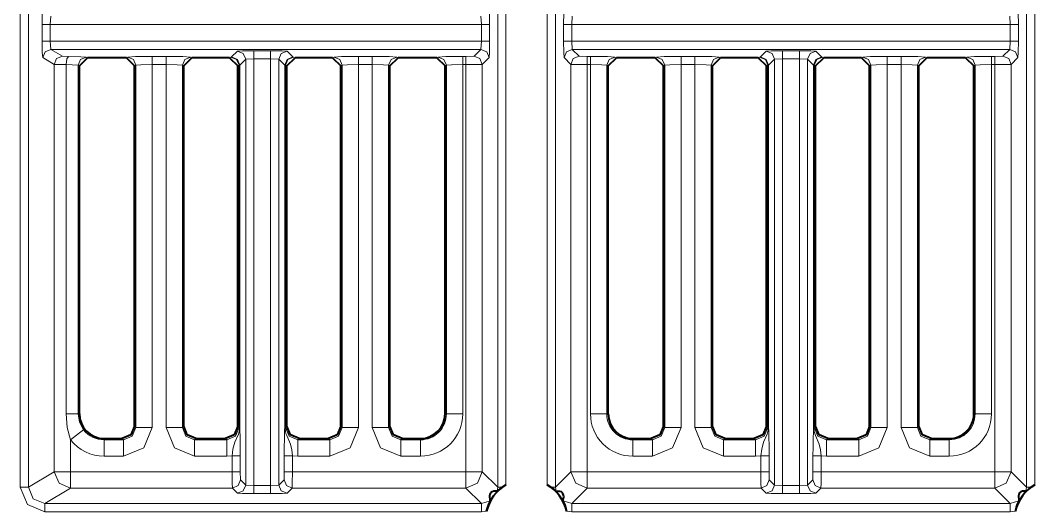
# Model space of a CAD drawing. Header units: millimetres. Extents: x 0 to 2941, y -405 to 1422.
# Drawn here: x 419.6 to 481.6, y 198.7 to 228.7 of the extents above; entities that cross this region are included whole.
import ezdxf

# ---------------------------------------------------------------- set-up
doc = ezdxf.new("R2010")
doc.units = ezdxf.units.MM
doc.layers.add('FINE', color=9, linetype='Continuous')
doc.layers.add('OUTLINE', color=7, linetype='Continuous')

msp = doc.modelspace()

# ---------------------------------------------------------------- linework, layer by layer
at = {"layer": 'FINE', "lineweight": 9}
for p, q in [((419.589, 254.928), (419.589, 200.202)), ((420.089, 200.202), (420.089, 254.928)), ((449.253, 200.348), (449.253, 254.928)), ((451.78, 254.928), (451.78, 200.348)), ((452.28, 200.203), (452.28, 254.928)), ((421.42, 228.453), (421.462, 228.953)), ((447.73, 228.953), (447.756, 228.453)), ((453.278, 228.453), (453.303, 228.953)), ((480.03, 228.953), (480.055, 228.453)), ((420.92, 228.453), (420.92, 227.428)), ((421.42, 228.453), (447.756, 228.453)), ((421.42, 227.428), (421.42, 228.453)), ((447.756, 228.453), (447.756, 227.428)), ((448.255, 227.428), (448.255, 228.453)), ((452.778, 228.453), (452.778, 227.428)), ((453.278, 228.453), (480.055, 228.453)), ((453.278, 227.428), (453.278, 228.453)), ((447.756, 227.428), (421.42, 227.428)), ((421.462, 226.928), (421.42, 227.428)), ((447.756, 227.428), (447.73, 226.928)), ((453.303, 226.928), (453.278, 227.428)), ((480.055, 227.428), (480.03, 226.928)), ((421.462, 226.928), (447.73, 226.928)), ((422.163, 226.507), (421.462, 226.928)), ((432.857, 226.823), (432.5, 226.466)), ((434.883, 226.849), (433.857, 226.849)), ((447.73, 226.928), (447.31, 226.508)), ((453.723, 226.508), (453.303, 226.928)), ((465.157, 226.823), (464.8, 226.466)), ((467.182, 226.849), (466.157, 226.849)), ((468.539, 226.466), (468.182, 226.823)), ((420.963, 226.428), (421.664, 226.008)), ((423.704, 226.417), (423.618, 226.46)), ((426.152, 226.458), (426.07, 226.417)), ((428.49, 226.495), (427.65, 226.495)), ((430.07, 226.417), (429.988, 226.458)), ((432.452, 226.458), (432.37, 226.417)), ((432.5, 226.466), (432.452, 226.458)), ((433, 225.966), (433.357, 226.323)), ((433.357, 226.323), (433.857, 226.348)), ((433.357, 226.323), (433.357, 200.331)), ((433.857, 200.306), (433.857, 226.348)), ((433.857, 226.348), (434.883, 226.348)), ((434.883, 226.348), (434.883, 200.306)), ((434.883, 226.348), (435.382, 226.323)), ((435.382, 200.331), (435.382, 226.323)), ((435.382, 226.323), (435.74, 225.966)), ((436.288, 226.458), (436.239, 226.466)), ((436.37, 226.417), (436.288, 226.458)), ((438.752, 226.458), (438.67, 226.417)), ((441.09, 226.495), (440.25, 226.495)), ((442.67, 226.417), (442.588, 226.458)), ((445.117, 226.458), (445.035, 226.417)), ((446.81, 226.495), (446.615, 226.495)), ((447.31, 226.508), (446.81, 226.495)), ((447.81, 226.008), (448.23, 226.428)), ((452.803, 226.428), (453.223, 226.008)), ((454.223, 226.495), (453.723, 226.508)), ((454.419, 226.495), (454.223, 226.495)), ((455.999, 226.417), (455.916, 226.458)), ((458.452, 226.458), (458.37, 226.417)), ((460.79, 226.495), (459.95, 226.495)), ((462.37, 226.417), (462.288, 226.458)), ((464.752, 226.458), (464.67, 226.417)), ((464.8, 226.466), (464.752, 226.458)), ((465.3, 225.966), (465.657, 226.323)), ((465.657, 226.323), (466.157, 226.348)), ((465.657, 226.323), (465.657, 200.331)), ((466.157, 200.306), (466.157, 226.348)), ((466.157, 226.348), (467.182, 226.348)), ((467.182, 226.348), (467.182, 200.306)), ((467.182, 226.348), (467.682, 226.323)), ((467.682, 200.331), (467.682, 226.323)), ((467.682, 226.323), (468.04, 225.966)), ((468.588, 226.458), (468.539, 226.466)), ((468.67, 226.417), (468.588, 226.458)), ((471.052, 226.458), (470.97, 226.417)), ((473.39, 226.495), (472.55, 226.495)), ((477.417, 226.458), (477.335, 226.417)), ((479.11, 226.495), (478.915, 226.495)), ((480.11, 226.008), (480.53, 226.428)), ((421.664, 226.008), (421.664, 201.147)), ((421.664, 226.008), (422.391, 225.996)), ((422.391, 225.996), (423.119, 225.96)), ((422.391, 225.996), (422.391, 204.672)), ((426.57, 225.917), (426.651, 225.958)), ((426.651, 225.958), (426.651, 203.84)), ((427.65, 203.84), (427.65, 225.995)), ((429.488, 203.84), (429.488, 225.958)), ((429.488, 225.958), (429.57, 225.917)), ((432.87, 225.917), (432.951, 225.958)), ((432.951, 225.958), (432.983, 225.966)), ((432.951, 225.958), (432.951, 203.84)), ((432.983, 225.966), (432.983, 203.84)), ((433, 203.84), (433, 225.966)), ((435.74, 225.966), (435.74, 203.84)), ((435.756, 203.84), (435.756, 225.966)), ((435.756, 225.966), (435.788, 225.958)), ((435.788, 203.84), (435.788, 225.958)), ((435.788, 225.958), (435.87, 225.917)), ((439.17, 225.917), (439.251, 225.958)), ((439.251, 225.958), (439.251, 203.84)), ((440.25, 203.84), (440.25, 225.995)), ((440.25, 225.995), (441.09, 225.995)), ((441.09, 225.995), (441.09, 203.84)), ((442.088, 203.84), (442.088, 225.958)), ((442.088, 225.958), (442.17, 225.917)), ((445.535, 225.917), (445.616, 225.958)), ((445.616, 225.958), (445.616, 204.672)), ((446.615, 204.672), (446.615, 225.995)), ((446.615, 225.995), (446.81, 225.995)), ((454.223, 225.995), (454.419, 225.995)), ((454.223, 201.147), (454.223, 225.995)), ((454.419, 225.995), (454.419, 204.672)), ((455.417, 204.672), (455.417, 225.958)), ((455.417, 225.958), (455.498, 225.917)), ((460.79, 225.995), (460.79, 203.84)), ((465.251, 225.958), (465.283, 225.966)), ((465.283, 225.966), (465.283, 203.84)), ((465.3, 203.84), (465.3, 225.966)), ((468.04, 225.966), (468.04, 203.84)), ((468.056, 203.84), (468.056, 225.966)), ((468.056, 225.966), (468.088, 225.958)), ((468.088, 203.84), (468.088, 225.958)), ((468.088, 225.958), (468.17, 225.917)), ((471.47, 225.917), (471.551, 225.958)), ((471.551, 225.958), (471.551, 203.84)), ((472.55, 203.84), (472.55, 225.995)), ((474.388, 203.84), (474.388, 225.958)), ((474.388, 225.958), (474.47, 225.917)), ((477.835, 225.917), (477.916, 225.958)), ((479.11, 225.995), (479.11, 201.147)), ((480.11, 201.147), (480.11, 226.008)), ((423.204, 204.672), (423.119, 204.672)), ((445.616, 204.672), (445.535, 204.672)), ((455.498, 204.672), (455.417, 204.672)), ((426.651, 203.84), (426.57, 203.921)), ((429.57, 203.921), (429.488, 203.84)), ((432.951, 203.84), (432.87, 203.921)), ((435.87, 203.921), (435.788, 203.84)), ((439.251, 203.84), (439.17, 203.921)), ((442.17, 203.921), (442.088, 203.84)), ((458.951, 203.84), (458.87, 203.921)), ((468.17, 203.921), (468.088, 203.84)), ((471.551, 203.84), (471.47, 203.921)), ((474.47, 203.921), (474.388, 203.84)), ((422.663, 201.147), (422.663, 203.095)), ((424.704, 203.091), (424.704, 203.172)), ((425.902, 203.091), (424.704, 203.091)), ((425.821, 203.172), (425.902, 203.091)), ((430.237, 203.091), (430.319, 203.172)), ((432.202, 203.091), (430.237, 203.091)), ((432.121, 203.172), (432.202, 203.091)), ((436.537, 203.091), (436.619, 203.172)), ((444.035, 203.172), (444.035, 203.091)), ((456.998, 203.091), (456.998, 203.172)), ((464.421, 203.172), (464.502, 203.091)), ((468.837, 203.091), (468.919, 203.172)), ((470.802, 203.091), (468.837, 203.091)), ((470.721, 203.172), (470.802, 203.091)), ((475.137, 203.091), (475.219, 203.172)), ((476.335, 203.091), (475.137, 203.091)), ((476.335, 203.172), (476.335, 203.091)), ((430.237, 202.093), (432.202, 202.093)), ((432.202, 202.093), (432.529, 202.123)), ((432.529, 202.123), (432.529, 201.147)), ((433.029, 201.147), (433.029, 202.123)), ((435.71, 202.123), (435.71, 201.147)), ((436.21, 201.147), (436.21, 202.123)), ((436.21, 202.123), (436.537, 202.093)), ((436.537, 202.093), (438.502, 202.093)), ((456.998, 202.093), (458.202, 202.093)), ((462.537, 202.093), (464.502, 202.093)), ((464.502, 202.093), (464.829, 202.123)), ((464.829, 202.123), (464.829, 201.147)), ((465.329, 201.147), (465.329, 202.123)), ((468.01, 202.123), (468.01, 201.147)), ((468.51, 202.123), (468.837, 202.093)), ((468.837, 202.093), (470.802, 202.093)), ((421.664, 201.147), (420.089, 200.202)), ((432.529, 201.147), (422.663, 201.147)), ((435.71, 201.147), (435.698, 200.647)), ((453.223, 201.147), (452.28, 200.203)), ((464.829, 201.147), (454.223, 201.147)), ((465.342, 200.647), (465.329, 201.147)), ((468.01, 201.147), (467.998, 200.647)), ((421.089, 199.203), (422.663, 200.147)), ((422.663, 200.147), (432.542, 200.147)), ((432.542, 200.147), (432.857, 199.832)), ((433.857, 200.306), (433.357, 200.331)), ((434.883, 200.306), (433.857, 200.306)), ((435.382, 200.331), (434.883, 200.306)), ((435.698, 200.647), (435.382, 200.331)), ((435.882, 199.832), (436.197, 200.147)), ((436.197, 200.147), (446.81, 200.147)), ((446.81, 200.147), (447.754, 199.203)), ((448.754, 200.203), (448.721, 199.948)), ((452.313, 199.948), (452.28, 200.203)), ((464.842, 200.147), (465.157, 199.832)), ((465.657, 200.331), (465.342, 200.647)), ((466.157, 200.306), (465.657, 200.331)), ((467.998, 200.647), (467.682, 200.331)), ((468.182, 199.832), (468.497, 200.147)), ((481.054, 200.203), (481.021, 199.948)), ((433.857, 199.806), (434.883, 199.806)), ((466.157, 199.806), (467.182, 199.806)), ((447.754, 199.203), (421.089, 199.203)), ((448.293, 199.361), (447.754, 199.203)), ((453.279, 199.203), (452.74, 199.361)), ((421.089, 198.703), (447.754, 198.703)), ((447.754, 198.703), (448.077, 198.739)), ((452.956, 198.739), (453.279, 198.703))]:
    msp.add_line(p, q, dxfattribs=at)
for points in [[(481.553, 200.348), (481.553, 254.928), (481.366, 255.655)], [(448.754, 254.928), (448.754, 200.203), (447.81, 201.147)], [(481.054, 254.928), (481.054, 200.203), (480.11, 201.147)], [(420.963, 229.453), (420.933, 229.151), (420.92, 228.453)], [(448.255, 228.453), (448.248, 229.151), (448.23, 229.453)], [(453.223, 229.873), (452.803, 229.453), (452.785, 229.151), (452.778, 228.453)], [(480.555, 227.428), (480.555, 228.453), (480.548, 229.151), (480.53, 229.453)], [(421.42, 228.453), (421.074, 228.453), (420.92, 228.453)], [(447.756, 228.453), (448.104, 228.453), (448.255, 228.453)], [(453.278, 228.453), (452.929, 228.453), (452.778, 228.453)], [(480.055, 228.453), (480.055, 227.428), (453.278, 227.428)], [(480.055, 228.453), (480.404, 228.453), (480.555, 228.453)], [(421.42, 227.428), (421.074, 227.428), (420.92, 227.428)], [(420.92, 227.428), (420.933, 226.73), (420.963, 226.428)], [(447.756, 227.428), (448.104, 227.428), (448.255, 227.428)], [(448.23, 226.428), (448.248, 226.73), (448.255, 227.428)], [(453.278, 227.428), (452.929, 227.428), (452.778, 227.428)], [(452.778, 227.428), (452.785, 226.73), (452.803, 226.428)], [(480.055, 227.428), (480.404, 227.428), (480.555, 227.428)], [(480.53, 226.428), (480.548, 226.73), (480.555, 227.428)], [(421.462, 226.928), (421.109, 226.781), (420.963, 226.428)], [(433.857, 226.849), (433.159, 226.841), (432.857, 226.823)], [(432.857, 226.823), (433.21, 226.676), (433.357, 226.323)], [(433.857, 226.849), (433.857, 226.697), (433.857, 226.348)], [(434.883, 226.849), (434.883, 226.697), (434.883, 226.348)], [(436.239, 226.466), (435.882, 226.823), (435.58, 226.841), (434.883, 226.849)], [(435.882, 226.823), (435.529, 226.676), (435.382, 226.323)], [(447.73, 226.928), (448.083, 226.781), (448.23, 226.428)], [(453.303, 226.928), (452.95, 226.781), (452.803, 226.428)], [(453.303, 226.928), (480.03, 226.928), (479.61, 226.508), (479.11, 226.495)], [(466.157, 226.849), (465.459, 226.841), (465.157, 226.823)], [(465.157, 226.823), (465.51, 226.676), (465.657, 226.323)], [(466.157, 226.849), (466.157, 226.697), (466.157, 226.348)], [(467.182, 226.849), (467.182, 226.697), (467.182, 226.348)], [(468.182, 226.823), (467.88, 226.841), (467.182, 226.849)], [(468.182, 226.823), (467.829, 226.676), (467.682, 226.323)], [(480.03, 226.928), (480.383, 226.781), (480.53, 226.428)], [(422.163, 226.507), (421.81, 226.361), (421.664, 226.008)], [(423.618, 226.46), (423.292, 226.482), (422.527, 226.495), (422.163, 226.507)], [(422.527, 226.495), (422.432, 226.345), (422.391, 225.996)], [(423.618, 226.46), (423.265, 226.313), (423.119, 225.96)], [(427.65, 226.495), (426.617, 226.484), (426.152, 226.458)], [(426.651, 225.958), (426.505, 226.311), (426.152, 226.458)], [(427.65, 226.495), (427.65, 226.344), (427.65, 225.995)], [(428.49, 226.495), (428.49, 226.344), (428.49, 225.995)], [(429.988, 226.458), (429.522, 226.484), (428.49, 226.495)], [(429.988, 226.458), (429.635, 226.311), (429.488, 225.958)], [(432.452, 226.458), (432.804, 226.311), (432.951, 225.958)], [(432.5, 226.466), (432.853, 226.319), (433, 225.966)], [(432.5, 226.466), (432.84, 226.318), (432.983, 225.966)], [(436.239, 226.466), (435.886, 226.319), (435.74, 225.966)], [(436.239, 226.466), (435.899, 226.318), (435.756, 225.966)], [(436.288, 226.458), (435.935, 226.311), (435.788, 225.958)], [(440.25, 226.495), (439.217, 226.484), (438.752, 226.458)], [(438.752, 226.458), (439.104, 226.311), (439.251, 225.958)], [(440.25, 226.495), (440.25, 226.344), (440.25, 225.995)], [(441.09, 226.495), (441.09, 226.344), (441.09, 225.995)], [(442.588, 226.458), (442.122, 226.484), (441.09, 226.495)], [(442.588, 226.458), (442.235, 226.311), (442.088, 225.958)], [(446.615, 226.495), (445.582, 226.484), (445.117, 226.458)], [(445.616, 225.958), (445.469, 226.311), (445.117, 226.458)], [(446.615, 225.995), (446.615, 226.344), (446.615, 226.495)], [(446.81, 226.495), (446.81, 226.344), (446.81, 225.995)], [(447.31, 226.508), (447.663, 226.361), (447.81, 226.008)], [(453.723, 226.508), (453.37, 226.361), (453.223, 226.008)], [(454.223, 226.495), (454.223, 226.344), (454.223, 225.995)], [(454.419, 226.495), (454.419, 226.344), (454.419, 225.995)], [(455.916, 226.458), (455.451, 226.484), (454.419, 226.495)], [(455.916, 226.458), (455.564, 226.311), (455.417, 225.958)], [(459.95, 226.495), (458.917, 226.484), (458.452, 226.458)], [(458.951, 225.958), (458.804, 226.311), (458.452, 226.458)], [(459.95, 226.495), (459.95, 226.344), (459.95, 225.995)], [(460.79, 226.495), (460.79, 226.344), (460.79, 225.995)], [(462.288, 226.458), (461.822, 226.484), (460.79, 226.495)], [(462.288, 226.458), (461.935, 226.311), (461.788, 225.958)], [(464.752, 226.458), (465.104, 226.311), (465.251, 225.958)], [(464.8, 226.466), (465.14, 226.318), (465.283, 225.966)], [(464.8, 226.466), (465.153, 226.319), (465.3, 225.966)], [(468.539, 226.466), (468.186, 226.319), (468.04, 225.966)], [(468.539, 226.466), (468.199, 226.318), (468.056, 225.966)], [(468.588, 226.458), (468.235, 226.311), (468.088, 225.958)], [(472.55, 226.495), (471.517, 226.484), (471.052, 226.458)], [(471.551, 225.958), (471.405, 226.311), (471.052, 226.458)], [(472.55, 225.995), (472.55, 226.344), (472.55, 226.495)], [(473.39, 226.495), (473.39, 226.344), (473.39, 225.995)], [(474.97, 226.417), (474.888, 226.458), (474.422, 226.484), (473.39, 226.495)], [(474.888, 226.458), (474.535, 226.311), (474.388, 225.958)], [(478.915, 226.495), (477.882, 226.484), (477.417, 226.458)], [(477.916, 225.958), (477.769, 226.311), (477.417, 226.458)], [(478.915, 225.995), (478.915, 226.344), (478.915, 226.495)], [(479.11, 226.495), (479.11, 226.344), (479.11, 225.995)], [(479.61, 226.508), (479.963, 226.361), (480.11, 226.008)], [(423.119, 204.672), (423.119, 225.96), (423.204, 225.917)], [(426.651, 225.958), (426.961, 225.984), (427.65, 225.995)], [(427.65, 225.995), (428.49, 225.995), (428.49, 203.84)], [(428.49, 225.995), (429.178, 225.984), (429.488, 225.958)], [(432.983, 225.966), (432.995, 225.966), (433, 225.966)], [(435.74, 225.966), (435.744, 225.966), (435.756, 225.966)], [(446.81, 225.995), (446.81, 201.147), (436.21, 201.147)], [(439.251, 225.958), (439.561, 225.984), (440.25, 225.995)], [(441.09, 225.995), (441.778, 225.984), (442.088, 225.958)], [(445.616, 225.958), (445.926, 225.984), (446.615, 225.995)], [(446.81, 201.147), (447.508, 201.147), (447.81, 201.147), (447.81, 226.008)], [(446.81, 225.995), (447.508, 225.999), (447.81, 226.008)], [(453.223, 226.008), (453.223, 201.147), (453.525, 201.147), (454.223, 201.147)], [(453.223, 226.008), (453.525, 225.999), (454.223, 225.995)], [(454.419, 225.995), (455.107, 225.984), (455.417, 225.958)], [(458.87, 225.917), (458.951, 225.958), (458.951, 203.84)], [(458.951, 225.958), (459.261, 225.984), (459.95, 225.995)], [(459.95, 203.84), (459.95, 225.995), (460.79, 225.995)], [(460.79, 225.995), (461.478, 225.984), (461.788, 225.958)], [(461.87, 203.921), (461.788, 203.84), (461.788, 225.958), (461.87, 225.917)], [(465.17, 225.917), (465.251, 225.958), (465.251, 203.84), (465.17, 203.921)], [(465.283, 225.966), (465.295, 225.966), (465.3, 225.966)], [(468.04, 225.966), (468.045, 225.966), (468.056, 225.966)], [(471.551, 225.958), (471.861, 225.984), (472.55, 225.995)], [(472.55, 225.995), (473.39, 225.995), (473.39, 203.84), (473.901, 202.604), (475.137, 202.093)], [(473.39, 225.995), (474.078, 225.984), (474.388, 225.958)], [(477.916, 225.958), (477.916, 204.672), (477.835, 204.672)], [(477.916, 225.958), (478.226, 225.984), (478.915, 225.995)], [(478.915, 204.672), (478.915, 225.995), (479.11, 225.995)], [(479.11, 225.995), (479.808, 225.999), (480.11, 226.008)], [(422.391, 204.672), (422.901, 204.672), (423.119, 204.672)], [(422.391, 204.672), (422.462, 203.836), (422.663, 203.095)], [(423.453, 203.705), (423.206, 204.16), (423.119, 204.672)], [(446.615, 204.672), (445.926, 204.672), (445.616, 204.672)], [(455.417, 204.672), (455.107, 204.672), (454.419, 204.672)], [(478.915, 204.672), (478.226, 204.672), (477.916, 204.672)], [(422.663, 203.095), (423.207, 203.516), (423.453, 203.705)], [(424.704, 202.093), (425.902, 202.093), (427.138, 202.604), (427.65, 203.84)], [(426.651, 203.84), (426.433, 203.309), (425.902, 203.091)], [(427.65, 203.84), (426.961, 203.84), (426.651, 203.84)], [(428.49, 203.84), (429.178, 203.84), (429.488, 203.84)], [(428.49, 203.84), (429.001, 202.604), (430.237, 202.093)], [(430.237, 203.091), (429.706, 203.309), (429.488, 203.84)], [(432.951, 203.84), (432.733, 203.309), (432.202, 203.091)], [(432.983, 203.84), (432.981, 203.769), (432.972, 203.683), (432.912, 203.443), (432.69, 202.944), (432.579, 202.53), (432.529, 202.123)], [(432.951, 203.84), (432.962, 203.84), (432.983, 203.84)], [(432.983, 203.84), (432.995, 203.84), (433, 203.84)], [(433.029, 202.123), (433.026, 202.715), (433.017, 203.263), (433.004, 203.671), (433, 203.779), (433, 203.813), (433, 203.84)], [(435.74, 203.84), (435.74, 203.828), (435.739, 203.8), (435.738, 203.741), (435.736, 203.692), (435.734, 203.618), (435.72, 203.124), (435.713, 202.653), (435.71, 202.123)], [(435.756, 203.84), (435.744, 203.84), (435.74, 203.84)], [(435.756, 203.84), (435.777, 203.84), (435.788, 203.84)], [(436.21, 202.123), (436.167, 202.487), (436.089, 202.83), (435.865, 203.348), (435.813, 203.485), (435.784, 203.591), (435.761, 203.737), (435.757, 203.807), (435.756, 203.84)], [(436.537, 203.091), (436.006, 203.309), (435.788, 203.84)], [(439.251, 203.84), (439.033, 203.309), (438.502, 203.091)], [(438.502, 202.093), (439.738, 202.604), (440.25, 203.84)], [(439.251, 203.84), (439.561, 203.84), (440.25, 203.84)], [(442.088, 203.84), (441.778, 203.84), (441.09, 203.84)], [(441.09, 203.84), (441.601, 202.604), (442.837, 202.093)], [(442.837, 203.091), (442.306, 203.309), (442.088, 203.84)], [(458.951, 203.84), (458.733, 203.309), (458.202, 203.091)], [(458.202, 202.093), (459.438, 202.604), (459.95, 203.84)], [(459.95, 203.84), (459.261, 203.84), (458.951, 203.84)], [(460.79, 203.84), (461.478, 203.84), (461.788, 203.84)], [(460.79, 203.84), (461.301, 202.604), (462.537, 202.093)], [(462.537, 203.091), (462.006, 203.309), (461.788, 203.84)], [(465.251, 203.84), (465.033, 203.309), (464.502, 203.091)], [(465.283, 203.84), (465.281, 203.769), (465.272, 203.683), (465.212, 203.443), (464.99, 202.944), (464.879, 202.53), (464.829, 202.123)], [(465.251, 203.84), (465.262, 203.84), (465.283, 203.84)], [(465.3, 203.84), (465.295, 203.84), (465.283, 203.84)], [(465.329, 202.123), (465.326, 202.715), (465.317, 203.263), (465.304, 203.671), (465.3, 203.779), (465.3, 203.813), (465.3, 203.84)], [(468.04, 203.84), (468.04, 203.828), (468.039, 203.8), (468.038, 203.741), (468.036, 203.692), (468.034, 203.618), (468.02, 203.124), (468.013, 202.653), (468.01, 202.123)], [(468.04, 203.84), (468.045, 203.84), (468.056, 203.84)], [(468.056, 203.84), (468.078, 203.84), (468.088, 203.84)], [(468.51, 202.123), (468.467, 202.487), (468.389, 202.83), (468.164, 203.348), (468.114, 203.485), (468.084, 203.591), (468.061, 203.737), (468.057, 203.807), (468.056, 203.84)], [(468.837, 203.091), (468.306, 203.309), (468.088, 203.84)], [(471.551, 203.84), (471.333, 203.309), (470.802, 203.091)], [(470.802, 202.093), (472.038, 202.604), (472.55, 203.84)], [(471.551, 203.84), (471.861, 203.84), (472.55, 203.84)], [(474.388, 203.84), (474.078, 203.84), (473.39, 203.84)], [(475.137, 203.091), (474.606, 203.309), (474.388, 203.84)], [(424.704, 202.093), (424.704, 202.781), (424.704, 203.091)], [(425.902, 202.093), (425.902, 202.781), (425.902, 203.091)], [(430.237, 203.091), (430.237, 202.781), (430.237, 202.093)], [(432.202, 203.091), (432.202, 202.781), (432.202, 202.093)], [(438.421, 203.172), (438.502, 203.091), (436.537, 203.091)], [(436.537, 203.091), (436.537, 202.781), (436.537, 202.093)], [(438.502, 203.091), (438.502, 202.781), (438.502, 202.093)], [(444.035, 203.091), (442.837, 203.091), (442.919, 203.172)], [(442.837, 203.091), (442.837, 202.781), (442.837, 202.093)], [(444.035, 203.091), (444.035, 202.781), (444.035, 202.093)], [(458.121, 203.172), (458.202, 203.091), (456.998, 203.091)], [(456.998, 202.093), (456.998, 202.781), (456.998, 203.091)], [(458.202, 202.093), (458.202, 202.781), (458.202, 203.091)], [(464.502, 203.091), (462.537, 203.091), (462.619, 203.172)], [(462.537, 203.091), (462.537, 202.781), (462.537, 202.093)], [(464.502, 203.091), (464.502, 202.781), (464.502, 202.093)], [(468.837, 203.091), (468.837, 202.781), (468.837, 202.093)], [(470.802, 203.091), (470.802, 202.781), (470.802, 202.093)], [(475.137, 203.091), (475.137, 202.781), (475.137, 202.093)], [(476.335, 202.093), (476.335, 202.781), (476.335, 203.091)], [(432.529, 202.123), (432.878, 202.123), (433.029, 202.123)], [(436.21, 202.123), (435.861, 202.123), (435.71, 202.123)], [(465.329, 202.123), (465.178, 202.123), (464.829, 202.123)], [(468.01, 202.123), (468.161, 202.123), (468.51, 202.123)], [(479.11, 201.147), (468.51, 201.147), (468.51, 202.123)], [(421.664, 201.147), (421.956, 200.44), (422.663, 200.147)], [(422.663, 201.147), (421.971, 201.147), (421.664, 201.147)], [(422.663, 201.147), (422.663, 200.449), (422.663, 200.147)], [(432.529, 201.147), (432.878, 201.147), (433.029, 201.147)], [(432.529, 201.147), (432.533, 200.449), (432.542, 200.147)], [(433.357, 200.331), (433.042, 200.647), (433.029, 201.147)], [(436.21, 201.147), (435.861, 201.147), (435.71, 201.147)], [(436.197, 200.147), (436.206, 200.449), (436.21, 201.147)], [(446.81, 200.147), (447.517, 200.44), (447.81, 201.147)], [(446.81, 201.147), (446.81, 200.449), (446.81, 200.147)], [(453.223, 201.147), (453.516, 200.44), (454.223, 200.147)], [(454.223, 200.147), (454.223, 200.449), (454.223, 201.147)], [(465.329, 201.147), (465.178, 201.147), (464.829, 201.147)], [(464.829, 201.147), (464.833, 200.449), (464.842, 200.147)], [(468.01, 201.147), (468.161, 201.147), (468.51, 201.147)], [(468.497, 200.147), (479.11, 200.147), (479.11, 200.449), (479.11, 201.147), (479.808, 201.147), (480.11, 201.147)], [(468.497, 200.147), (468.507, 200.449), (468.51, 201.147)], [(479.11, 200.147), (479.817, 200.44), (480.11, 201.147)], [(419.589, 200.202), (419.935, 200.202), (420.089, 200.202)], [(419.589, 200.202), (420.029, 199.142), (421.089, 198.703)], [(421.089, 199.203), (420.382, 199.495), (420.089, 200.202)], [(432.542, 200.147), (432.895, 200.293), (433.042, 200.647)], [(432.857, 199.832), (433.21, 199.978), (433.357, 200.331)], [(433.857, 199.806), (433.857, 199.957), (433.857, 200.306)], [(434.883, 199.806), (434.883, 199.957), (434.883, 200.306)], [(435.882, 199.832), (435.529, 199.978), (435.382, 200.331)], [(436.197, 200.147), (435.844, 200.293), (435.698, 200.647)], [(448.754, 200.203), (448.832, 200.203), (449.031, 200.203)], [(452.28, 200.203), (452.201, 200.203), (452.002, 200.203)], [(453.279, 199.203), (454.223, 200.147), (464.842, 200.147)], [(479.11, 200.147), (480.054, 199.203), (453.279, 199.203)], [(465.342, 200.647), (465.195, 200.293), (464.842, 200.147)], [(465.657, 200.331), (465.51, 199.978), (465.157, 199.832)], [(467.682, 200.331), (467.182, 200.306), (466.157, 200.306)], [(466.157, 200.306), (466.157, 199.957), (466.157, 199.806)], [(467.182, 200.306), (467.182, 199.957), (467.182, 199.806)], [(467.682, 200.331), (467.829, 199.978), (468.182, 199.832)], [(467.998, 200.647), (468.144, 200.293), (468.497, 200.147)], [(481.331, 200.203), (481.132, 200.203), (481.054, 200.203)], [(432.857, 199.832), (433.159, 199.814), (433.857, 199.806)], [(434.883, 199.806), (435.58, 199.814), (435.882, 199.832)], [(465.157, 199.832), (465.459, 199.814), (466.157, 199.806)], [(467.182, 199.806), (467.88, 199.814), (468.182, 199.832)], [(421.089, 199.203), (421.089, 199.052), (421.089, 198.703)], [(447.754, 199.203), (447.754, 199.052), (447.754, 198.703)], [(453.279, 199.203), (453.279, 199.052), (453.279, 198.703)], [(480.593, 199.361), (480.054, 199.203), (480.054, 199.052), (480.054, 198.703)], [(453.279, 198.703), (480.054, 198.703), (480.377, 198.739)]]:
    msp.add_lwpolyline(points, dxfattribs=at)
for points in [[(442.837, 202.093), (444.035, 202.093, 0.414204), (446.615, 204.672)], [(444.035, 203.091, 0.414214), (445.616, 204.672)], [(454.419, 204.672, 0.414223), (456.998, 202.092)], [(455.417, 204.672, 0.414214), (456.998, 203.091)], [(475.137, 202.093), (476.335, 202.093, 0.414189), (478.915, 204.672)], [(476.335, 203.091, 0.41419), (477.916, 204.672)], [(423.453, 203.705, 0.232246), (424.704, 203.091)], [(422.663, 203.095, 0.23224), (424.704, 202.092)]]:
    msp.add_lwpolyline(points, format="xyb", dxfattribs=at)
at = {"layer": 'OUTLINE', "lineweight": 40}
for p, q in [((423.204, 225.917), (423.704, 226.417)), ((426.07, 226.417), (423.704, 226.417)), ((426.07, 226.417), (426.57, 225.917)), ((429.57, 225.917), (430.07, 226.417)), ((432.37, 226.417), (430.07, 226.417)), ((432.37, 226.417), (432.87, 225.917)), ((438.67, 226.417), (436.37, 226.417)), ((438.67, 226.417), (439.17, 225.917)), ((442.17, 225.917), (442.67, 226.417)), ((445.035, 226.417), (442.67, 226.417)), ((445.035, 226.417), (445.535, 225.917)), ((455.498, 225.917), (455.999, 226.417)), ((458.37, 226.417), (455.999, 226.417)), ((458.37, 226.417), (458.87, 225.917)), ((464.67, 226.417), (462.37, 226.417)), ((464.67, 226.417), (465.17, 225.917)), ((468.17, 225.917), (468.67, 226.417)), ((470.97, 226.417), (468.67, 226.417)), ((470.97, 226.417), (471.47, 225.917)), ((474.47, 225.917), (474.97, 226.417)), ((477.335, 226.417), (474.97, 226.417)), ((477.335, 226.417), (477.835, 225.917)), ((423.204, 204.672), (423.204, 225.917)), ((426.57, 203.921), (426.57, 225.917)), ((429.57, 203.921), (429.57, 225.917)), ((432.87, 203.921), (432.87, 225.917)), ((439.17, 203.921), (439.17, 225.917)), ((442.17, 203.921), (442.17, 225.917)), ((445.535, 204.672), (445.535, 225.917)), ((455.498, 204.672), (455.498, 225.917)), ((458.87, 203.921), (458.87, 225.917)), ((465.17, 203.921), (465.17, 225.917)), ((468.17, 203.921), (468.17, 225.917)), ((471.47, 203.921), (471.47, 225.917)), ((474.47, 203.921), (474.47, 225.917)), ((477.835, 204.672), (477.835, 225.917)), ((424.704, 203.172), (425.821, 203.172)), ((430.319, 203.172), (432.121, 203.172)), ((436.619, 203.172), (438.421, 203.172)), ((442.919, 203.172), (444.035, 203.172)), ((456.998, 203.172), (458.121, 203.172)), ((462.619, 203.172), (464.421, 203.172)), ((468.919, 203.172), (470.721, 203.172)), ((475.219, 203.172), (476.335, 203.172)), ((449.031, 200.203), (449.253, 200.348)), ((451.78, 200.348), (452.002, 200.203)), ((481.331, 200.203), (481.553, 200.348))]:
    msp.add_line(p, q, dxfattribs=at)
for points in [[(435.87, 203.921), (435.87, 225.917), (436.37, 226.417)], [(461.87, 203.921), (461.87, 225.917), (462.37, 226.417)], [(426.57, 203.921), (426.35, 203.392), (425.821, 203.172)], [(430.319, 203.172), (429.789, 203.392), (429.57, 203.921)], [(432.87, 203.921), (432.65, 203.392), (432.121, 203.172)], [(436.619, 203.172), (436.089, 203.392), (435.87, 203.921)], [(439.17, 203.921), (438.95, 203.392), (438.421, 203.172)], [(442.919, 203.172), (442.389, 203.392), (442.17, 203.921)], [(458.87, 203.921), (458.65, 203.392), (458.121, 203.172)], [(462.619, 203.172), (462.089, 203.392), (461.87, 203.921)], [(465.17, 203.921), (464.95, 203.392), (464.421, 203.172)], [(468.919, 203.172), (468.389, 203.392), (468.17, 203.921)], [(471.47, 203.921), (471.25, 203.392), (470.721, 203.172)], [(475.219, 203.172), (474.689, 203.392), (474.47, 203.921)], [(448.721, 199.948), (448.736, 199.96), (448.787, 200.006), (448.921, 200.12), (449.031, 200.203)], [(452.002, 200.203), (452.173, 200.069), (452.264, 199.99), (452.301, 199.956), (452.313, 199.948)], [(481.021, 199.948), (481.036, 199.96), (481.087, 200.006), (481.221, 200.12), (481.331, 200.203)], [(448.721, 199.948), (448.655, 199.955), (448.509, 199.95), (448.415, 199.921), (448.339, 199.866), (448.326, 199.853), (448.321, 199.846), (448.319, 199.844), (448.317, 199.841), (448.315, 199.838), (448.313, 199.836), (448.311, 199.832), (448.306, 199.824), (448.294, 199.805), (448.275, 199.762), (448.255, 199.664), (448.28, 199.409), (448.293, 199.361)], [(452.74, 199.361), (452.759, 199.435), (452.781, 199.605), (452.771, 199.716), (452.736, 199.811), (452.726, 199.826), (452.722, 199.833), (452.72, 199.836), (452.718, 199.838), (452.717, 199.841), (452.715, 199.843), (452.713, 199.845), (452.71, 199.849), (452.702, 199.858), (452.685, 199.876), (452.645, 199.906), (452.548, 199.945), (452.313, 199.948)], [(481.021, 199.948), (480.955, 199.955), (480.809, 199.95), (480.715, 199.921), (480.639, 199.866), (480.626, 199.853), (480.621, 199.846), (480.619, 199.844), (480.617, 199.841), (480.615, 199.838), (480.613, 199.836), (480.611, 199.832), (480.606, 199.824), (480.594, 199.805), (480.575, 199.762), (480.555, 199.664), (480.58, 199.409), (480.593, 199.361)], [(448.077, 198.739), (448.143, 198.98), (448.209, 199.164), (448.265, 199.295), (448.287, 199.345), (448.293, 199.361)], [(452.74, 199.361), (452.747, 199.342), (452.776, 199.277), (452.844, 199.111), (452.917, 198.892), (452.956, 198.739)], [(480.377, 198.739), (480.443, 198.98), (480.509, 199.164), (480.565, 199.295), (480.587, 199.345), (480.593, 199.361)]]:
    msp.add_lwpolyline(points, dxfattribs=at)
for points in [[(423.204, 204.672, 0.414197), (424.704, 203.172)], [(444.035, 203.172, 0.414205), (445.535, 204.672)], [(455.499, 204.672, 0.414188), (456.998, 203.172)], [(476.335, 203.172, 0.414214), (477.835, 204.672)], [(449.253, 200.348, 0.207951), (448.077, 198.739)], [(452.956, 198.739, 0.207895), (451.78, 200.348)], [(481.553, 200.348, 0.207951), (480.377, 198.739)]]:
    msp.add_lwpolyline(points, format="xyb", dxfattribs=at)

doc.saveas('drawing.dxf')
